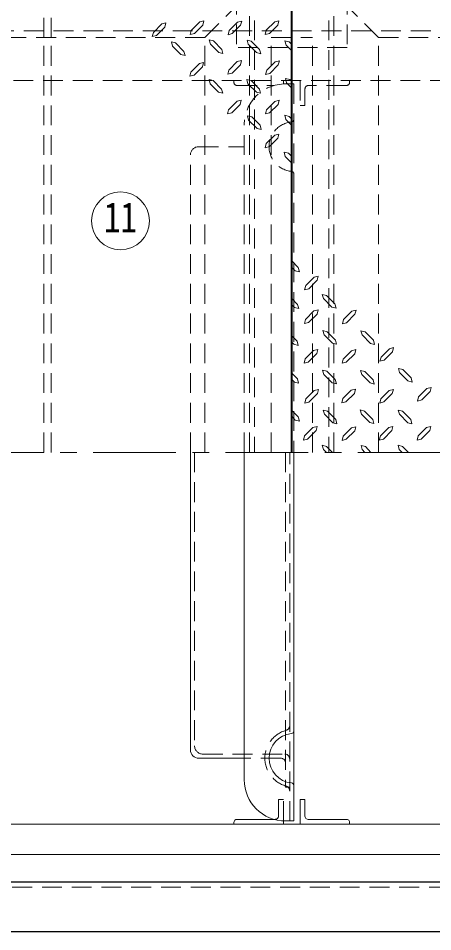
# Model space of a CAD drawing. Units: millimetres at full size, sheet at 1:10; details may follow other scales. Extents: x -2106 to 1944, y -1394 to 1416.
# Drawn here: x -1311 to -1060, y 565 to 1118 of the extents above; entities that cross this region are included whole.
import ezdxf
from ezdxf.enums import TextEntityAlignment as Align

# ---------------------------------------------------------------- set-up
doc = ezdxf.new("R2010")
doc.units = ezdxf.units.MM
doc.header["$LTSCALE"] = 10
doc.linetypes.add('CHAIN1', pattern=[8, 5, -1, 1, -1])
doc.linetypes.add('DASHED1', pattern=[1.8, 1.2, -0.6])
doc.layers.add('0-0_ﾚｲﾔ1', color=4, linetype='Continuous', lineweight=9)
doc.styles.add('ＭＳ ゴシック', font='')
doc.styles.get('ＭＳ ゴシック').set_extended_font_data('MS Gothic')

msp = doc.modelspace()

# ---------------------------------------------------------------- linework, layer by layer
at = {"layer": '0-0_ﾚｲﾔ1', "linetype": 'DASHED1'}
for p, q in [((-1179.22, 1150.27), (-1179.22, 1100.27)), ((-1112.22, 1150.27), (-1112.22, 1100.27)), ((-1295.72, 1106.27), (-1295.72, 1133.27)), ((-1291.22, 1106.27), (-1291.22, 1133.27)), ((-1171.22, 855.27), (-1171.22, 1133.27)), ((-1120.22, 855.27), (-1120.22, 1133.27)), ((-665.72, 1110.27), (-1625.72, 1110.27)), ((-1112.22, 1100.27), (-1179.22, 1100.27)), ((-1350.04, 1080.27), (-941.4, 1080.27)), ((-1180.72, 1079.27), (-1180.72, 1080.27)), ((-1150.72, 1080.27), (-1150.72, 1078.24)), ((-1149.47, 1078.27), (-1144.47, 1078.27)), ((-1144.47, 1078.27), (-1144.47, 855.27)), ((-1110.72, 1079.27), (-1110.72, 1080.27)), ((-1178.72, 1077.27), (-1156.47, 1077.27)), ((-1137.72, 1075.27), (-1137.72, 1065.27)), ((-1112.72, 1077.27), (-1135.72, 1077.27)), ((-1174.47, 855.27), (-1174.47, 1053.27)), ((-1201.97, 1040.27), (-1174.47, 1040.27)), ((-1206.97, 855.27), (-1206.97, 1035.27)), ((-1204.47, 855.27), (-1204.47, 677.77)), ((-1149.47, 855.27), (-1149.47, 652.77)), ((-1146.97, 632.27), (-1146.97, 855.27)), ((-1199.47, 672.77), (-1149.97, 672.77)), ((-1152.47, 670.27), (-1174.47, 670.27)), ((-1146.97, 652.77), (-1149.47, 652.77)), ((-1150.72, 645.27), (-1153.72, 645.27)), ((-1153.72, 635.27), (-1153.72, 645.27)), ((-1150.72, 632.3), (-1150.72, 645.27)), ((-1156.47, 633.27), (-1155.72, 633.27))]:
    msp.add_line(p, q, dxfattribs=at)
at = {"layer": '0-0_ﾚｲﾔ1', "color": 1, "lineweight": 40}
msp.add_line((-1145.72, 855.27), (-1145.72, 1146.27), dxfattribs=at)
at = {"layer": '0-0_ﾚｲﾔ1', "color": 7, "linetype": 'DASHED1', "lineweight": 18}
for p, q in [((-1198.22, 1106.27), (-1168.69, 1135.8)), ((-1168.22, 1134.67), (-1168.22, 855.27)), ((-1123.22, 1134.67), (-1123.22, 855.27)), ((-1093.22, 1106.27), (-1122.75, 1135.8)), ((-1198.22, 1106.27), (-1621.72, 1106.27)), ((-1295.72, 855.27), (-1295.72, 1106.27)), ((-1291.22, 855.27), (-1291.22, 1106.27)), ((-1198.22, 855.27), (-1198.22, 1106.27)), ((-1158.22, 1106.27), (-1133.22, 1106.27)), ((-1158.22, 855.27), (-1158.22, 1106.27)), ((-1133.22, 855.27), (-1133.22, 1106.27)), ((-1093.22, 1106.27), (-669.72, 1106.27)), ((-1093.22, 855.27), (-1093.22, 1106.27)), ((-690.72, 592.27), (-1600.72, 592.27))]:
    msp.add_line(p, q, dxfattribs=at)
at = {"layer": '0-0_ﾚｲﾔ1'}
for p, q in [((-1227.48, 1107.54), (-1222.42, 1112.6)), ((-1204.58, 1108.75), (-1199.52, 1113.81)), ((-1181.68, 1108.67), (-1176.62, 1113.73)), ((-1159.26, 1108.83), (-1154.2, 1113.89)), ((-1229.41, 1109.39), (-1230.06, 1106.9)), ((-1227.48, 1107.54), (-1230.06, 1106.9)), ((-1206.51, 1110.59), (-1207.15, 1108.1)), ((-1204.58, 1108.75), (-1207.15, 1108.1)), ((-1183.61, 1110.51), (-1184.25, 1108.02)), ((-1181.68, 1108.67), (-1184.25, 1108.02)), ((-1161.19, 1110.67), (-1161.83, 1108.18)), ((-1159.26, 1108.83), (-1161.83, 1108.18)), ((-1217.84, 1101.11), (-1218.48, 1103.68)), ((-1215.99, 1103.04), (-1218.48, 1103.68)), ((-1217.84, 1101.11), (-1212.78, 1096.05)), ((-1215.99, 1103.04), (-1210.93, 1097.9)), ((-1194.94, 1102.32), (-1195.58, 1104.89)), ((-1193.09, 1104.25), (-1195.58, 1104.89)), ((-1194.94, 1102.32), (-1189.88, 1097.25)), ((-1193.09, 1104.25), (-1188.03, 1099.1)), ((-1172.04, 1102.24), (-1172.68, 1104.81)), ((-1170.19, 1104.17), (-1172.68, 1104.81)), ((-1172.04, 1102.24), (-1166.97, 1097.17)), ((-1170.19, 1104.17), (-1165.13, 1099.02)), ((-1147.29, 1103.68), (-1149.86, 1104.33)), ((-1149.14, 1101.75), (-1149.86, 1104.33)), ((-1149.14, 1101.75), (-1145.72, 1098.34)), ((-1147.29, 1103.68), (-1145.72, 1102.12)), ((-1210.21, 1095.41), (-1212.78, 1096.05)), ((-1210.93, 1097.9), (-1210.21, 1095.41)), ((-1187.31, 1096.61), (-1189.88, 1097.25)), ((-1188.03, 1099.1), (-1187.31, 1096.61)), ((-1164.4, 1096.53), (-1166.97, 1097.17)), ((-1165.13, 1099.02), (-1164.4, 1096.53)), ((-1181.84, 1084.72), (-1176.78, 1089.78)), ((-1158.94, 1084.64), (-1153.88, 1089.7)), ((-1206.67, 1085.36), (-1207.31, 1082.87)), ((-1204.74, 1083.51), (-1207.31, 1082.87)), ((-1204.74, 1083.51), (-1199.68, 1088.58)), ((-1183.77, 1086.57), (-1184.41, 1084.08)), ((-1181.84, 1084.72), (-1184.41, 1084.08)), ((-1160.87, 1086.49), (-1161.51, 1084)), ((-1158.94, 1084.64), (-1161.51, 1084)), ((-1195.1, 1078.37), (-1195.74, 1080.94)), ((-1193.25, 1080.3), (-1195.74, 1080.94)), ((-1195.1, 1078.37), (-1190.04, 1073.31)), ((-1193.25, 1080.3), (-1188.19, 1075.16)), ((-1172.2, 1078.29), (-1172.84, 1080.86)), ((-1170.35, 1080.22), (-1172.84, 1080.86)), ((-1172.2, 1078.29), (-1167.14, 1073.23)), ((-1170.35, 1080.22), (-1165.29, 1075.08)), ((-1146.97, 1080.86), (-1149.54, 1081.5)), ((-1148.89, 1078.93), (-1149.54, 1081.5)), ((-1148.89, 1078.93), (-1145.72, 1075.76)), ((-1146.97, 1080.86), (-1145.72, 1079.62)), ((-1187.47, 1072.67), (-1190.04, 1073.31)), ((-1188.19, 1075.16), (-1187.47, 1072.67)), ((-1164.56, 1072.59), (-1167.14, 1073.23)), ((-1165.29, 1075.08), (-1164.56, 1072.59)), ((-1183.93, 1062.62), (-1184.57, 1060.13)), ((-1182, 1060.77), (-1176.94, 1065.84)), ((-1161.03, 1062.54), (-1161.67, 1060.05)), ((-1159.1, 1060.69), (-1154.04, 1065.75)), ((-1182, 1060.77), (-1184.57, 1060.13)), ((-1169.95, 1058.28), (-1172.52, 1058.92)), ((-1171.8, 1056.35), (-1172.52, 1058.92)), ((-1171.8, 1056.35), (-1166.73, 1051.37)), ((-1169.95, 1058.28), (-1164.89, 1053.22)), ((-1159.1, 1060.69), (-1161.67, 1060.05)), ((-1147.37, 1058.6), (-1149.94, 1059.25)), ((-1149.22, 1056.67), (-1149.94, 1059.25)), ((-1149.22, 1056.67), (-1145.72, 1053.04)), ((-1147.37, 1058.6), (-1145.72, 1056.96)), ((-1164.16, 1050.65), (-1166.73, 1051.37)), ((-1164.89, 1053.22), (-1164.16, 1050.65)), ((-1161.11, 1042.13), (-1156.05, 1047.19)), ((-1159.18, 1040.28), (-1154.2, 1045.34)), ((-1161.11, 1042.13), (-1161.75, 1039.56)), ((-1159.18, 1040.28), (-1161.75, 1039.56)), ((-1147.77, 1036.34), (-1150.34, 1036.99)), ((-1149.62, 1034.42), (-1150.34, 1036.99)), ((-1149.62, 1034.42), (-1145.72, 1030.36)), ((-1147.77, 1036.34), (-1145.72, 1034.3)), ((-1141.82, 967.13), (-1145.72, 971.18)), ((-1143.67, 965.2), (-1145.72, 967.25)), ((-1143.67, 965.2), (-1141.1, 964.56)), ((-1141.82, 967.13), (-1141.1, 964.56)), ((-1132.26, 961.26), (-1129.69, 961.99)), ((-1130.33, 959.42), (-1129.69, 961.99)), ((-1132.26, 961.26), (-1137.24, 956.2)), ((-1130.33, 959.42), (-1135.39, 954.35)), ((-1127.28, 950.9), (-1124.71, 950.17)), ((-1126.56, 948.33), (-1127.28, 950.9)), ((-1142.22, 944.87), (-1145.72, 948.51)), ((-1121.49, 943.26), (-1126.56, 948.33)), ((-1119.64, 945.19), (-1124.71, 950.17)), ((-1119.64, 945.19), (-1118.92, 942.62)), ((-1144.07, 942.94), (-1145.72, 944.59)), ((-1144.07, 942.94), (-1141.5, 942.3)), ((-1142.22, 944.87), (-1141.5, 942.3)), ((-1132.34, 940.85), (-1137.4, 935.79)), ((-1132.34, 940.85), (-1129.77, 941.5)), ((-1130.41, 939), (-1129.77, 941.5)), ((-1121.49, 943.26), (-1118.92, 942.62)), ((-1109.44, 940.77), (-1114.5, 935.71)), ((-1109.44, 940.77), (-1106.87, 941.42)), ((-1107.51, 938.92), (-1106.87, 941.42)), ((-1126.88, 928.96), (-1124.31, 928.32)), ((-1126.15, 926.47), (-1126.88, 928.96)), ((-1103.97, 928.88), (-1101.4, 928.24)), ((-1103.25, 926.39), (-1103.97, 928.88)), ((-1142.55, 922.61), (-1145.72, 925.79)), ((-1121.09, 921.33), (-1126.15, 926.47)), ((-1119.24, 923.25), (-1124.31, 928.32)), ((-1119.24, 923.25), (-1118.6, 920.68)), ((-1098.19, 921.25), (-1103.25, 926.39)), ((-1096.34, 923.17), (-1101.4, 928.24)), ((-1096.34, 923.17), (-1095.7, 920.6)), ((-1144.47, 920.68), (-1145.72, 921.93)), ((-1144.47, 920.68), (-1141.9, 920.04)), ((-1142.55, 922.61), (-1141.9, 920.04)), ((-1132.5, 916.91), (-1129.93, 917.55)), ((-1130.57, 915.06), (-1129.93, 917.55)), ((-1121.09, 921.33), (-1118.6, 920.68)), ((-1098.19, 921.25), (-1095.7, 920.6)), ((-1086.7, 918.03), (-1091.76, 912.97)), ((-1086.7, 918.03), (-1084.13, 918.67)), ((-1084.77, 916.18), (-1084.13, 918.67)), ((-1132.5, 916.91), (-1137.56, 911.84)), ((-1109.6, 916.83), (-1114.66, 911.76)), ((-1109.6, 916.83), (-1107.03, 917.47)), ((-1107.67, 914.98), (-1107.03, 917.47)), ((-1142.31, 899.79), (-1145.72, 903.21)), ((-1127.04, 905.01), (-1124.47, 904.37)), ((-1126.31, 902.52), (-1127.04, 905.01)), ((-1121.25, 897.38), (-1126.31, 902.52)), ((-1119.4, 899.31), (-1124.47, 904.37)), ((-1104.14, 904.93), (-1101.56, 904.29)), ((-1103.41, 902.44), (-1104.14, 904.93)), ((-1098.35, 897.3), (-1103.41, 902.44)), ((-1096.5, 899.23), (-1101.56, 904.29)), ((-1081.23, 906.14), (-1078.66, 905.5)), ((-1080.51, 903.65), (-1081.23, 906.14)), ((-1075.45, 898.5), (-1080.51, 903.65)), ((-1073.6, 900.43), (-1078.66, 905.5)), ((-1144.15, 897.86), (-1145.72, 899.43)), ((-1144.15, 897.86), (-1141.58, 897.22)), ((-1142.31, 899.79), (-1141.58, 897.22)), ((-1121.25, 897.38), (-1118.76, 896.74)), ((-1119.4, 899.31), (-1118.76, 896.74)), ((-1098.35, 897.3), (-1095.86, 896.66)), ((-1096.5, 899.23), (-1095.86, 896.66)), ((-1075.45, 898.5), (-1072.96, 897.86)), ((-1073.6, 900.43), (-1072.96, 897.86)), ((-1132.18, 892.72), (-1137.24, 887.66)), ((-1132.18, 892.72), (-1129.61, 893.36)), ((-1130.25, 890.87), (-1129.61, 893.36)), ((-1109.76, 892.88), (-1114.82, 887.82)), ((-1109.76, 892.88), (-1107.19, 893.52)), ((-1107.83, 891.03), (-1107.19, 893.52)), ((-1086.86, 892.8), (-1091.92, 887.74)), ((-1086.86, 892.8), (-1084.29, 893.44)), ((-1084.93, 890.95), (-1084.29, 893.44)), ((-1063.96, 894), (-1069.02, 888.94)), ((-1063.96, 894), (-1061.39, 894.65)), ((-1062.03, 892.16), (-1061.39, 894.65)), ((-1141.82, 876.81), (-1145.72, 880.71)), ((-1126.72, 880.83), (-1124.14, 880.18)), ((-1125.99, 878.34), (-1126.72, 880.83)), ((-1119.08, 875.12), (-1124.14, 880.18)), ((-1104.3, 880.99), (-1101.72, 880.34)), ((-1103.57, 878.5), (-1104.3, 880.99)), ((-1096.66, 875.28), (-1101.72, 880.34)), ((-1081.39, 880.91), (-1078.82, 880.26)), ((-1080.67, 878.42), (-1081.39, 880.91)), ((-1073.76, 875.2), (-1078.82, 880.26)), ((-1143.67, 874.88), (-1145.72, 877.22)), ((-1143.67, 874.88), (-1141.1, 874.24)), ((-1141.82, 876.81), (-1141.1, 874.24)), ((-1120.93, 873.19), (-1125.99, 878.34)), ((-1119.08, 875.12), (-1118.44, 872.55)), ((-1098.51, 873.35), (-1103.57, 878.5)), ((-1098.51, 873.35), (-1096.02, 872.71)), ((-1096.66, 875.28), (-1096.02, 872.71)), ((-1075.61, 873.27), (-1080.67, 878.42)), ((-1075.61, 873.27), (-1073.12, 872.63)), ((-1073.76, 875.2), (-1073.12, 872.63)), ((-1132.98, 870.38), (-1138.05, 865.32)), ((-1132.98, 870.38), (-1130.41, 871.02)), ((-1131.06, 868.53), (-1130.41, 871.02)), ((-1120.93, 873.19), (-1118.44, 872.55)), ((-1109.52, 870.22), (-1114.58, 865.16)), ((-1109.52, 870.22), (-1106.95, 870.86)), ((-1107.59, 868.37), (-1106.95, 870.86)), ((-1087.1, 870.38), (-1092.16, 865.32)), ((-1087.1, 870.38), (-1084.53, 871.02)), ((-1085.17, 868.53), (-1084.53, 871.02)), ((-1064.2, 870.3), (-1069.26, 865.24)), ((-1064.2, 870.3), (-1061.63, 870.94)), ((-1062.27, 868.45), (-1061.63, 870.94)), ((-1127.28, 859.61), (-1124.71, 858.89)), ((-1126.56, 857.04), (-1127.28, 859.61)), ((-1124.79, 855.27), (-1126.56, 857.04)), ((-1121.09, 855.27), (-1124.71, 858.89)), ((-1103.81, 859.45), (-1101.24, 858.81)), ((-1103.17, 856.96), (-1103.81, 859.45)), ((-1101.48, 855.27), (-1103.17, 856.96)), ((-1097.84, 855.27), (-1101.24, 858.81)), ((-1081.39, 859.61), (-1078.82, 858.89)), ((-1080.75, 857.04), (-1081.39, 859.61)), ((-1078.98, 855.27), (-1080.75, 857.04)), ((-1075.21, 855.27), (-1078.82, 858.89)), ((-1206.97, 855.27), (-1206.97, 675.27)), ((-1144.47, 653.84), (-1144.47, 686.7)), ((-1201.97, 670.27), (-1174.47, 670.27)), ((-1137.72, 635.27), (-1137.72, 645.27)), ((-1350.04, 630.27), (-941.4, 630.27)), ((-1180.72, 631.27), (-1180.72, 630.27)), ((-1178.72, 633.27), (-1156.47, 633.27)), ((-1150.72, 630.27), (-1150.72, 632.3)), ((-1112.72, 633.27), (-1135.72, 633.27)), ((-1110.72, 631.27), (-1110.72, 630.27)), ((-707.51, 612.06), (-1583.93, 612.06))]:
    msp.add_line(p, q, dxfattribs=at)
at = {"layer": '0-0_ﾚｲﾔ1', "linetype": 'CHAIN1'}
msp.add_line((-1985.72, 855.27), (-230.72, 855.27), dxfattribs=at)
at = {"layer": '0-0_ﾚｲﾔ1', "color": 7, "lineweight": 18}
for p, q in [((-1174.47, 855.27), (-1174.47, 657.27)), ((-1144.47, 686.7), (-1144.47, 855.27)), ((-1144.47, 653.84), (-1144.47, 632.27)), ((-1149.47, 632.27), (-1144.47, 632.27))]:
    msp.add_line(p, q, dxfattribs=at)
at = {"layer": '0-0_ﾚｲﾔ1', "color": 5, "lineweight": 25}
for p, q in [((-690.72, 595.27), (-1600.72, 595.27)), ((-660.72, 565.27), (-1630.72, 565.27))]:
    msp.add_line(p, q, dxfattribs=at)
at = {"layer": '0-0_ﾚｲﾔ1'}
for points in [[(-1161.19, 1110.67), (-1156.05, 1115.82), (-1153.56, 1116.46), (-1154.2, 1113.89)], [(-1229.41, 1109.39), (-1224.27, 1114.53), (-1221.78, 1115.17), (-1222.42, 1112.6)], [(-1206.51, 1110.59), (-1201.37, 1115.74), (-1198.88, 1116.38), (-1199.52, 1113.81)], [(-1183.61, 1110.51), (-1178.47, 1115.66), (-1175.97, 1116.3), (-1176.62, 1113.73)], [(-1206.67, 1085.36), (-1201.53, 1090.5), (-1199.04, 1091.15), (-1199.68, 1088.58)], [(-1183.77, 1086.57), (-1178.63, 1091.71), (-1176.14, 1092.35), (-1176.78, 1089.78)], [(-1160.87, 1086.49), (-1155.72, 1091.63), (-1153.23, 1092.27), (-1153.88, 1089.7)], [(-1183.93, 1062.62), (-1178.79, 1067.76), (-1176.3, 1068.41), (-1176.94, 1065.84)], [(-1161.03, 1062.54), (-1155.89, 1067.68), (-1153.39, 1068.33), (-1154.04, 1065.75)], [(-1156.05, 1047.19), (-1153.47, 1047.92), (-1154.2, 1045.34)], [(-1135.39, 954.35), (-1137.97, 953.63), (-1137.24, 956.2)], [(-1130.41, 939), (-1135.56, 933.86), (-1138.05, 933.22), (-1137.4, 935.79)], [(-1107.51, 938.92), (-1112.65, 933.78), (-1115.14, 933.14), (-1114.5, 935.71)], [(-1130.57, 915.06), (-1135.72, 909.92), (-1138.21, 909.27), (-1137.56, 911.84)], [(-1107.67, 914.98), (-1112.81, 909.84), (-1115.31, 909.19), (-1114.66, 911.76)], [(-1084.77, 916.18), (-1089.91, 911.04), (-1092.4, 910.4), (-1091.76, 912.97)], [(-1130.25, 890.87), (-1135.39, 885.73), (-1137.89, 885.09), (-1137.24, 887.66)], [(-1107.83, 891.03), (-1112.97, 885.89), (-1115.47, 885.25), (-1114.82, 887.82)], [(-1084.93, 890.95), (-1090.07, 885.81), (-1092.56, 885.17), (-1091.92, 887.74)], [(-1062.03, 892.16), (-1067.17, 887.01), (-1069.66, 886.37), (-1069.02, 888.94)], [(-1131.06, 868.53), (-1136.2, 863.39), (-1138.69, 862.75), (-1138.05, 865.32)], [(-1107.59, 868.37), (-1112.73, 863.23), (-1115.22, 862.59), (-1114.58, 865.16)], [(-1085.17, 868.53), (-1090.31, 863.39), (-1092.81, 862.75), (-1092.16, 865.32)], [(-1062.27, 868.45), (-1067.41, 863.31), (-1069.9, 862.67), (-1069.26, 865.24)], [(-1140.72, 630.27), (-1140.72, 645.27), (-1137.72, 645.27)]]:
    msp.add_lwpolyline(points, dxfattribs=at)
at = {"layer": '0-0_ﾚｲﾔ1', "linetype": 'DASHED1'}
msp.add_lwpolyline([(-1140.72, 1080.27), (-1140.72, 1065.27), (-1137.72, 1065.27)], dxfattribs=at)
at = {"layer": '0-0_ﾚｲﾔ1', "color": 7, "lineweight": 18}
msp.add_circle((-1249.27, 995.36), 17.5, dxfattribs=at)
at = {"layer": '0-0_ﾚｲﾔ1', "linetype": 'DASHED1'}
for centre, radius, start, end in [((-1178.72, 1079.27), 2, 180, 270), ((-1149.47, 1053.27), 25, 90, 180), ((-1112.72, 1079.27), 2, 270, 0), ((-1135.72, 1075.27), 2, 90, 180), ((-1145.97, 1056.7), 1.5, 275.2159, 0), ((-1144.47, 1040.27), 15, 95.2159, 264.7841), ((-1201.97, 1035.27), 5, 90, 180), ((-1145.97, 1023.84), 1.5, 0, 84.7841), ((-1144.47, 670.27), 17.5, 105.5627, 254.4373), ((-1149.97, 690.02), 3, 285.5627, 0), ((-1199.47, 677.77), 5, 180, 270), ((-1152.47, 667.27), 3, 0, 90), ((-1149.97, 669.77), 3, 0, 90), ((-1149.97, 650.52), 3, 0, 74.4373), ((-1155.72, 635.27), 2, 270, 0)]:
    msp.add_arc(centre, radius, start, end, dxfattribs=at)
at = {"layer": '0-0_ﾚｲﾔ1', "color": 7, "lineweight": 18}
for centre, radius, start, end in [((-1145.97, 686.7), 1.5, 275.2159, 0), ((-1144.47, 670.27), 15, 95.2159, 264.7841), ((-1149.47, 657.27), 25, 180, 270), ((-1145.97, 653.84), 1.5, 0, 84.7841)]:
    msp.add_arc(centre, radius, start, end, dxfattribs=at)
at = {"layer": '0-0_ﾚｲﾔ1'}
for centre, radius, start, end in [((-1201.97, 675.27), 5, 180, 270), ((-1178.72, 631.27), 2, 90, 180), ((-1135.72, 635.27), 2, 180, 270), ((-1112.72, 631.27), 2, 0, 90)]:
    msp.add_arc(centre, radius, start, end, dxfattribs=at)

# ---------------------------------------------------------------- texts
at = {"layer": '0-0_ﾚｲﾔ1', "color": 7, "style": 'ＭＳ ゴシック', "width": 0.8}
msp.add_text('11', height=18.33, dxfattribs=at).set_placement((-1259.27, 982.86), align=Align.BOTTOM_LEFT)

doc.saveas('drawing.dxf')
